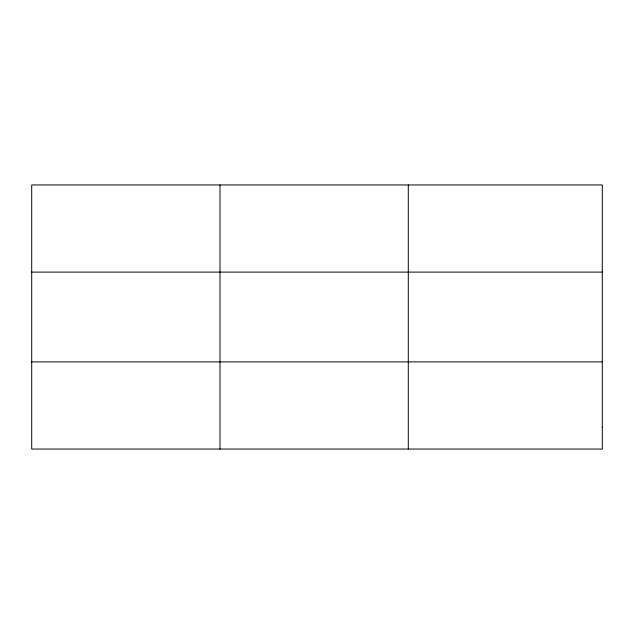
<?xml version="1.0" encoding="UTF-8"?>
<svg xmlns="http://www.w3.org/2000/svg" width="634" height="634" viewBox="0 0 634 634"><rect width="100%" height="100%" fill="white"/><g stroke="black" fill="none" stroke-linecap="round" stroke-linejoin="round"><path stroke-width="0.95" d="M219.998 449.054L219.998 184.946M408.296 449.054L408.296 184.946M31.7 272.105L602.3 272.105M31.7 361.895L602.3 361.895M602.3 427.268L602.3 449.054L31.7 449.054L31.7 184.946L602.3 184.946L602.3 427.268"/></g></svg>
